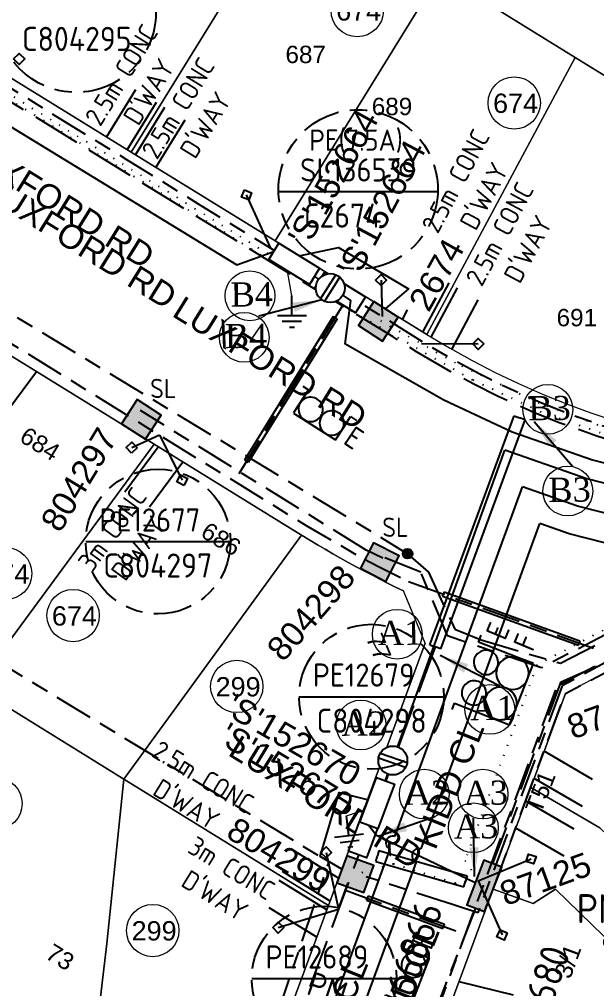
# Model space of a CAD drawing. Header units: metres. Extents: x 298351 to 299301, y 6265099 to 6266102.
# Drawn here: x 298813.9 to 298873.7, y 6265530.5 to 6265630.9 of the extents above; entities that cross this region are included whole.
import ezdxf
from ezdxf.enums import TextEntityAlignment as Align

# ---------------------------------------------------------------- set-up
doc = ezdxf.new("R2010")
doc.units = ezdxf.units.M
for name, pattern in [('Cable Exist UG', [8.2, 4, -1.2, 1.8, -1.2]), ('Cable Remove', [2, 0, -2]), ('IE Trench LV', [6.5, 5, -1.5]), ('IECLCHAINA', [8.2, 4, -1.2, 1.8, -1.2])]:
    doc.linetypes.add(name, pattern=pattern)
doc.layers.get('0').update_dxf_attribs({"color": 6})
doc.layers.add('Cadastre Land Parcels_SP_EXT', color=9, linetype='Continuous', lineweight=5)
doc.layers.add('Cadastre Roads_SP_EXT', color=9, linetype='Continuous', lineweight=5)
for name, color, linetype in [('Duct_SP_NEW', 2, 'Continuous'), ('Equip_HV_EXT', 7, 'Continuous'), ('Equip_LV_NEW', 2, 'Continuous'), ('Mains_HV_EXT', 7, 'Continuous'), ('Mains_LV_EXT', 7, 'Continuous'), ('Mains_LV_New_T8', 2, 'Continuous'), ('Mains_LV_NEW_T84', 2, 'Continuous'), ('Mains_SL_EXT', 7, 'Continuous'), ('Notes_HV_MISC', 7, 'Continuous'), ('Notes_LV_MISC', 7, 'Continuous'), ('NOTES_SL_EXT', 7, 'Continuous'), ('Notes_SL_MISC', 7, 'Continuous'), ('Notes_SP_EXT', 7, 'Continuous'), ('Notes_SP_MISC', 7, 'Continuous'), ('Services_SP_EXT', 7, 'Continuous'), ('Sub_HV_EXT', 7, 'Continuous'), ('Sub_LV_NEW', 2, 'Continuous'), ('SupportsUG_SP_LV_EXT', 7, 'Continuous'), ('SupportsUG_SP_LV_SL_EXT', 7, 'Continuous'), ('Trench_SP_NEW', 2, 'Continuous'), ('UG_Details_SP_MISC', 7, 'Continuous')]:
    doc.layers.add(name, color=color, linetype=linetype)
doc.layers.add('Features_HIDE', color=1, linetype='Continuous', plot=False)
doc.layers.get('0').freeze()
doc.layers.get('Features_HIDE').off()
doc.styles.add('COLUMN_LABEL', font='arial.ttf')
doc.styles.add('iecARIAL', font='arial.ttf', dxfattribs={"height": 2})
doc.styles.add('iecISOCP', font='isocp.shx')
doc.styles.add('iecNAME', font='times.ttf')
doc.styles.add('iecRoadName', font='arial.ttf', dxfattribs={"height": 3.5})
doc.styles.add('IESYMBOL1', font='isocp.shx')
doc.styles.add('POLE_LABEL', font='arial.ttf')
doc.styles.get("Standard").update_dxf_attribs({"font": 'arial.ttf'})
doc.linetypes.add('IECLCABS1', pattern='A,7,-0.5,["/",Standard,S=1.5,R=0,X=0.2,Y=-0.7],-1.8', length=9.3)
doc.linetypes.add('IECLCABX1', pattern='A,7,-0.25,["x",Standard,S=2,R=0,X=0.2,Y=-0.8],-2.1', length=9.35)
doc.dimstyles.new('UGT1', dxfattribs={"dimtxt": 2.5, "dimasz": 2, "dimexe": 1.25, "dimexo": 0.625, "dimgap": 1, "dimtad": 1, "dimjust": 1, "dimlfac": 1000, "dimtxsty": 'iecISOCP', "dimblk1": 'M05', "dimblk2": 'NONE', "dimsah": 1, "dimcen": 0, "dimse1": 1, "dimse2": 1, "dimadec": 0, "dimazin": 0, "dimtfac": 1, "dimtmove": 0, "dimatfit": 3, "dimfxl": 1, "dimarcsym": 0})

# ---------------------------------------------------------------- blocks, each defined once
blk = doc.blocks.new('COLUMN_EXT')
blk.add_hatch(color=256).paths.add_polyline_path([(-1.49, 1.48), (-1.49, -1.49), (1.48, -1.49), (1.48, 1.48)])
blk.add_lwpolyline([(-1.49, -1.49), (1.48, -1.49), (1.48, 1.48), (-1.49, 1.48)], close=True)
for tag, height, style, flags, p in [('ASSET_NUM', 2.5, 'COLUMN_LABEL', 8, (2, 2)), ('STRUCTURE_PLANT_NUMBER', 0.2, 'POLE_LABEL', 9, (1.81, 0.03)), ('STREET_CODE', 0.2, 'COLUMN_LABEL', 9, (1.81, -0.2))]:
    blk.add_attdef(tag, text='', height=height, dxfattribs=dict(style=style, flags=flags)).set_placement(p, align=Align.MIDDLE_LEFT)
at = {"flags": 9}
for tag, p in [('COLUMN_TYPE', (1.81, -0.4)), ('OWNED_BY', (1.81, -0.6)), ('STATE', (1.81, -0.8)), ('USAGE', (1.81, -1)), ('STREETNAME', (1.81, -1.6)), ('SUBURB', (1.81, -1.8)), ('LEGEND', (1.81, -1.2)), ('LOCATION', (1.81, -1.4)), ('NOTES', (1.81, -2))]:
    blk.add_attdef(tag, text='', height=0.2, dxfattribs=at).set_placement(p, align=Align.MIDDLE_LEFT)
at = {"flags": 1}
blk.add_attdef('Z', (1.81, -2.35), '', height=0.2, dxfattribs=at)
blk = doc.blocks.new('PILLAR_EXT')
blk.add_hatch(color=256).paths.add_polyline_path([(-2.475, 0.99), (-2.475, -0.99), (2.475, -0.99), (2.475, 0.99)])
blk.add_lwpolyline([(-2.475, -0.99), (2.475, -0.99), (2.475, 0.99), (-2.475, 0.99)], close=True)
at = {"style": 'iecARIAL', "flags": 8}
blk.add_attdef('ASSET_NUM', (1.5, 3.5), '', height=2.5, dxfattribs=at)
for tag, p, flags in [('OWNED_BY', (0, -0.2), 9), ('STATE', (0, -0.4), 9), ('SUPPORT_TYPE', (0, -0.6), 9), ('USAGE', (0, -0.8), 9), ('LEGEND', (0, -1), 9), ('LOCATION', (0, -1.2), 9), ('STREETNAME', (0, -1.8), 9), ('SUBURB', (0, -2), 1), ('NOTES', (0, -1.4), 9), ('PARENT', (0, -1.6), 9)]:
    blk.add_attdef(tag, p, '', height=0.2, dxfattribs=dict(flags=flags))
blk = doc.blocks.new('CCP_EXT')
at = {"flags": 9}
for tag, p in [('STATE', (0, -1.8)), ('USAGE', (0, -1.2)), ('LEGEND', (0, -1.4)), ('LIFE_SUPPORT', (0, -1.6)), ('NOTES', (0, -2))]:
    blk.add_attdef(tag, text='', height=0.2, dxfattribs=at).set_placement(p, align=Align.MIDDLE_LEFT)
blk.add_wipeout([(0, 0.57), (0.57, 0), (0, -0.57), (-0.57, 0)])
blk.add_lwpolyline([(-0.57, 0), (0, 0.57), (0.57, 0), (0, -0.57), (-0.57, 0)])
at = {"flags": 1}
blk.add_attdef('Z', (0, 0), '', height=0.2, dxfattribs=at)
at = {"flags": 9}
for tag, p in [('CCP_TYPE', (0, 0)), ('CONSTRUCTED_VOLTAGE', (0, -0.2)), ('OPERATING_VOLTAGE', (0, -0.6)), ('ORIENTATION', (0, -0.8)), ('OWNED_BY', (0, -1)), ('NO_PHASES', (0, -0.4))]:
    blk.add_attdef(tag, text='', height=0.2, dxfattribs=at).set_placement(p, align=Align.MIDDLE_LEFT)
blk = doc.blocks.new('CONNECTOR_NODE_EXT')
h = blk.add_hatch(color=256)
edge = h.paths.add_edge_path()
edge.add_arc((0, 0), 0.5, 0, 360)
blk.add_circle((0, 0), 0.5)
at = {"flags": 1}
blk.add_attdef('Z', (0, 0), '', height=0.2, dxfattribs=at)
at = {"flags": 9}
for tag, p in [('CONNECTOR_TYPE', (0, 0)), ('CONSTRUCTED_VOLTAGE', (0, -0.2)), ('OPERATING_VOLTAGE', (0, -0.6)), ('ORIENTATION', (0, -0.8)), ('SUBTYPE', (0, -1)), ('NO_PHASES', (0, -0.4)), ('USAGE', (0, -1.2)), ('NOTES', (0, -1.4))]:
    blk.add_attdef(tag, text='', height=0.2, dxfattribs=at).set_placement(p, align=Align.MIDDLE_LEFT)
blk = doc.blocks.new('d2212')
at = {"layer": 'Notes_SP_EXT', "color": 1}
for p, q in [((298848.042, 6265874.283), (298848.502, 6265874.285)), ((298848.507, 6265874.285), (298848.511, 6265872.388)), ((298851.946, 6265873.521), (298851.942, 6265874.293)), ((298851.943, 6265874.293), (298852.443, 6265874.295)), ((298851.951, 6265872.396), (298851.946, 6265873.521)), ((298848.511, 6265872.384), (298851.951, 6265872.392))]:
    blk.add_line(p, q, dxfattribs=at)
for points in [[(298848.522, 6265873.233, 1), (298850.21, 6265873.23, 1)], [(298850.257, 6265873.233, 1), (298851.944, 6265873.23, 1)]]:
    blk.add_lwpolyline(points, format="xyb", close=True, dxfattribs=at)
at = {"layer": 'Notes_SP_MISC', "linetype": 'Continuous', "insert": (298852.94, 6265873.193), "char_height": 1.5, "width": 1.93709, "attachment_point": 5, "rotation": 358.65917, "style": 'iecISOCP'}
blk.add_mtext('E', dxfattribs=at)
blk = doc.blocks.new('d221')
at = {"layer": 'Notes_SP_EXT', "color": 1}
for p, q in [((298834.428, 6265877.275), (298834.888, 6265877.275)), ((298834.889, 6265877.275), (298834.879, 6265873.193)), ((298839.421, 6265874.31), (298839.426, 6265877.263)), ((298839.428, 6265877.263), (298839.928, 6265877.262)), ((298839.419, 6265873.185), (298839.421, 6265874.31)), ((298834.879, 6265873.193), (298839.419, 6265873.185))]:
    blk.add_line(p, q, dxfattribs=at)
for points in [[(298835.193, 6265876.285, 1), (298836.881, 6265876.282, 1)], [(298837.458, 6265876.28, 1), (298839.146, 6265876.277, 1)], [(298834.901, 6265874.317, 1), (298837.151, 6265874.313, 1)], [(298837.151, 6265874.313, 1), (298839.401, 6265874.309, 1)]]:
    blk.add_lwpolyline(points, format="xyb", close=True, dxfattribs=at)
at = {"layer": 'Notes_SP_MISC', "linetype": 'Continuous', "char_height": 1.5, "width": 1.93709, "attachment_point": 5, "rotation": 358.65917, "style": 'iecISOCP'}
for s, insert in [('E', (298840.623, 6265876.311)), ('F', (298840.59, 6265874.254))]:
    blk.add_mtext(s, dxfattribs=dict(at, insert=insert))
blk = doc.blocks.new('PILLAR_NEW')
for tag, height, flags, p in [('ASSET_NUM', 2.5, 8, (2, 4)), ('STREET_CODE', 0.2, 9, (1.5, 2)), ('OWNED_BY', 0.2, 9, (1.5, 1.8))]:
    blk.add_attdef(tag, text='', height=height, dxfattribs=dict(flags=flags)).set_placement(p, align=Align.MIDDLE_LEFT)
blk.add_wipeout([(-2.47, 0.99), (2.47, 0.99), (2.47, -0.99), (-2.47, -0.99)])
at = {"lineweight": -3}
blk.add_lwpolyline([(-2.47, 0.99), (2.47, 0.99), (2.47, -0.99), (-2.47, -0.99)], close=True, dxfattribs=at)
for tag, flags, p in [('OPERATED_BY', 9, (1.5, 1.6)), ('STATE', 9, (1.5, 1.2)), ('SUPPORT_TYPE', 9, (1.5, 1)), ('MAINTAINED_BY', 9, (1.5, 1.4)), ('SUBURB', 9, (1.5, 0.2)), ('STREETNAME', 9, (1.5, 0)), ('USAGE', 9, (1.5, 0.8)), ('LEGEND', 9, (1.5, 0.6)), ('PARENT', 9, (1.5, 0.4)), ('Z', 1, (1.5, -0.6)), ('LOCATION', 9, (1.5, -0.2)), ('NOTES', 9, (1.5, -0.4))]:
    blk.add_attdef(tag, text='', height=0.2, dxfattribs=dict(flags=flags)).set_placement(p, align=Align.MIDDLE_LEFT)
blk = doc.blocks.new('_None')
blk = doc.blocks.new('M05')
blk.add_hatch(color=256).paths.add_polyline_path([(-2, 0), (-0.701, -0.75), (-0.701, 0.75)])
at = {"color": 1}
blk.add_lwpolyline([(-0.701, 0.75), (-0.701, -0.75), (-2, 0)], close=True, dxfattribs=at)
blk = doc.blocks.new('S3104')
at = {"layer": 'Sub_HV_EXT', "color": 7, "style": 'IESYMBOL1'}
blk.add_text('PM', height=2.5, rotation=359.9826, dxfattribs=at).set_placement((298827.97, 6265945.57, 24.97), align=Align.MIDDLE_CENTER)
at = {"layer": 'Sub_HV_EXT', "linetype": 'Continuous', "char_height": 3, "width": 0.2, "attachment_point": 1, "rotation": 90.1743, "style": 'iecISOCP'}
for s, insert in [('66866', (298833.7, 6265947.47)), ('66680', (298847.65, 6265947.51))]:
    blk.add_mtext(s, dxfattribs=dict(at, insert=insert))
blk = doc.blocks.new('LV_UG_LINKS_CLOSED_NEW')
for tag, flags, p in [('TYPE', 9, (1.5, -2.6)), ('Z', 1, (1.5, -2.8)), ('MAINTAINED_BY', 9, (1.5, -2.2)), ('NUMBER_OF_PHASES', 9, (1.5, -2.4))]:
    blk.add_attdef(tag, text='', height=0.2, dxfattribs=dict(flags=flags)).set_placement(p, align=Align.MIDDLE_LEFT)
blk.add_wipeout([(-1.06, 1.06), (-1.18, 0.92), (-1.29, 0.76), (-1.37, 0.59), (-1.43, 0.42), (-1.48, 0.23), (-1.49, 0.05), (-1.49, -0.14), (-1.46, -0.33), (-1.41, -0.51), (-1.33, -0.68), (-1.24, -0.84), (-1.12, -0.99), (-0.99, -1.12), (-0.84, -1.24), (-0.68, -1.33), (-0.51, -1.41), (-0.33, -1.46), (-0.14, -1.49), (0.05, -1.49), (0.23, -1.48), (0.42, -1.43), (0.59, -1.37), (0.76, -1.29), (0.92, -1.18), (1.06, -1.06), (1.18, -0.92), (1.29, -0.76), (1.37, -0.59), (1.43, -0.42), (1.48, -0.23), (1.49, -0.05), (1.49, 0.14), (1.46, 0.33), (1.41, 0.51), (1.33, 0.68), (1.24, 0.84), (1.12, 0.99), (0.99, 1.12), (0.84, 1.24), (0.68, 1.33), (0.51, 1.41), (0.33, 1.46), (0.14, 1.49), (-0.05, 1.49), (-0.23, 1.48), (-0.42, 1.43), (-0.59, 1.37), (-0.76, 1.29), (-0.92, 1.18)])
for p, q in [((-0.25, -1.48), (-0.25, 1.48)), ((0.25, -1.48), (0.25, 1.48))]:
    blk.add_line(p, q)
blk.add_circle((0, 0), 1.5)
at = {"flags": 9}
for tag, p in [('ACTUAL_STATUS', (1.5, 0)), ('CONSTRUCTED_VOLTAGE', (1.5, -0.2)), ('OPERATING_VOLTAGE', (1.5, -0.6)), ('ORIENTATION', (1.5, -0.8)), ('STATE', (1.5, -1)), ('NO_PHASES', (1.5, -0.4)), ('SWITCH_TYPE', (1.5, -1.2)), ('OWNED_BY', (1.5, -1.8)), ('OPERATED_BY', (1.5, -2)), ('USAGE', (1.5, -1.4)), ('NOTES', (1.5, -1.6))]:
    blk.add_attdef(tag, text='', height=0.2, dxfattribs=at).set_placement(p, align=Align.MIDDLE_LEFT)
blk = doc.blocks.new('*U173')
for tag, flags, p in [('TYPE', 9, (1.5, -2.6)), ('Z', 1, (1.5, -2.8)), ('MAINTAINED_BY', 9, (1.5, -2.2)), ('NUMBER_OF_PHASES', 9, (1.5, -2.4))]:
    blk.add_attdef(tag, text='', height=0.2, dxfattribs=dict(flags=flags)).set_placement(p, align=Align.MIDDLE_LEFT)
blk.add_wipeout([(-1.05, 1.14), (-1.18, 1), (-1.28, 0.85), (-1.37, 0.68), (-1.43, 0.5), (-1.47, 0.32), (-1.49, 0.13), (-1.49, -0.05), (-1.46, -0.24), (-1.4, -0.42), (-1.33, -0.59), (-1.23, -0.75), (-1.12, -0.9), (-0.99, -1.03), (-0.84, -1.15), (-0.68, -1.24), (-0.51, -1.32), (-0.32, -1.37), (-0.14, -1.4), (0.05, -1.41), (0.23, -1.39), (0.42, -1.35), (0.59, -1.28), (0.76, -1.2), (0.92, -1.09), (1.06, -0.97), (1.18, -0.83), (1.29, -0.67), (1.37, -0.51), (1.44, -0.33), (1.48, -0.15), (1.49, 0.04), (1.49, 0.23), (1.46, 0.41), (1.41, 0.59), (1.33, 0.77), (1.24, 0.93), (1.12, 1.08), (0.99, 1.21), (0.84, 1.32), (0.68, 1.42), (0.51, 1.49), (0.33, 1.55), (0.14, 1.57), (-0.05, 1.58), (-0.23, 1.56), (-0.42, 1.52), (-0.59, 1.46), (-0.76, 1.37), (-0.91, 1.27)])
for p, q in [((-0.25, -1.39), (-0.25, 1.57)), ((0.25, -1.39), (0.25, 1.57))]:
    blk.add_line(p, q)
blk.add_circle((0, 0.09), 1.5)
at = {"flags": 9}
for tag, p in [('ACTUAL_STATUS', (1.5, 0)), ('CONSTRUCTED_VOLTAGE', (1.5, -0.2)), ('OPERATING_VOLTAGE', (1.5, -0.6)), ('ORIENTATION', (1.5, -0.8)), ('STATE', (1.5, -1)), ('NO_PHASES', (1.5, -0.4)), ('SWITCH_TYPE', (1.5, -1.2)), ('OWNED_BY', (1.5, -1.8)), ('OPERATED_BY', (1.5, -2)), ('USAGE', (1.5, -1.4)), ('NOTES', (1.5, -1.6))]:
    blk.add_attdef(tag, text='', height=0.2, dxfattribs=at).set_placement(p, align=Align.MIDDLE_LEFT)
blk = doc.blocks.new('6707')
at = {"layer": 'Sub_LV_NEW'}
for points in [[(297805.74, 6266056.93), (297813.45, 6266031.42), (297815.37, 6266032)], [(297805.87, 6266042.74, -0.101021), (297805.76, 6266043.12), (297802.85, 6266042.24, -0.101021), (297802.96, 6266041.86)]]:
    blk.add_hatch(color=256, dxfattribs=at).paths.add_polyline_path(points)
for p, q in [((297803.21, 6266053.55), (297799.72, 6266050.58)), ((297806.73, 6266053.66), (297804.82, 6266053.08)), ((297803.74, 6266051.8), (297799.19, 6266052.34)), ((297804.66, 6266048.76), (297801.17, 6266045.79)), ((297808.18, 6266048.87), (297806.27, 6266048.29)), ((297805.19, 6266047.01), (297800.64, 6266047.55)), ((297809.63, 6266044.08), (297807.71, 6266043.5)), ((297801.01, 6266041.48), (297799.1, 6266040.9)), ((297807.55, 6266039.19), (297804.06, 6266036.22)), ((297811.07, 6266039.3), (297809.16, 6266038.72)), ((297808.08, 6266037.44), (297803.53, 6266037.98)), ((297809, 6266034.4), (297805.51, 6266031.44)), ((297812.52, 6266034.51), (297810.6, 6266033.93)), ((297809.53, 6266032.65), (297804.98, 6266033.19))]:
    blk.add_line(p, q, dxfattribs=at)
for points in [[(297805.74, 6266056.93), (297813.45, 6266031.42), (297815.37, 6266032), (297807.66, 6266057.51)], [(297805.74, 6266056.93), (297815.37, 6266032), (297813.45, 6266031.42)]]:
    blk.add_lwpolyline(points, close=True, dxfattribs=at)
blk.add_lwpolyline([(297802.96, 6266041.86), (297805.87, 6266042.74, -0.101021), (297805.76, 6266043.12), (297802.85, 6266042.24, -0.101021)], format="xyb", close=True, dxfattribs=at)
blk.add_lwpolyline([(297799.84, 6266041.91), (297799.1, 6266040.9), (297800.27, 6266040.47)], dxfattribs=at)
for centre in [(297803.86, 6266052.79), (297799.08, 6266051.34), (297805.31, 6266048), (297800.52, 6266046.56), (297806.75, 6266043.22), (297801.97, 6266041.77), (297808.2, 6266038.43), (297803.41, 6266036.98), (297809.65, 6266033.64), (297804.86, 6266032.2)]:
    blk.add_circle(centre, 1, dxfattribs=at)
at = {"layer": 'Sub_LV_NEW', "color": 7, "style": 'IESYMBOL1'}
for s, rotation, p in [('R', 16.808, (297811.33, 6266055.04)), ('S', 16.808, (297812.82, 6266050.52)), ('T', 16.808, (297814.22, 6266045.5)), ('TRF', 286.808, (297797.38, 6266040.38)), ('U', 16.808, (297815.64, 6266040.86)), ('V', 16.808, (297817.32, 6266035.86))]:
    blk.add_text(s, height=2.5, rotation=rotation, dxfattribs=at).set_placement(p, align=Align.MIDDLE_CENTER)
blk = doc.blocks.new('Earth')
for p, q in [((170.11, 339.38), (170.11, 341.42)), ((168.61, 339.38), (171.61, 339.38)), ((169.11, 338.78), (171.11, 338.78)), ((169.86, 338.18), (170.36, 338.18))]:
    blk.add_line(p, q)

msp = doc.modelspace()

# ---------------------------------------------------------------- linework, layer by layer
at = {"layer": 'Cadastre Land Parcels_SP_EXT', "linetype": 'Continuous'}
for points in [[(298881.95, 6265620.52), (298884.16, 6265627.16), (298892.19, 6265651.39), (298890.88, 6265652.12), (298889.59, 6265652.88), (298879.34, 6265659.2), (298863.01, 6265632.2), (298871.53, 6265626.95), (298881.95, 6265620.52)], [(298825.52, 6265617.13), (298842.59, 6265644.79), (298829.82, 6265652.66), (298808.07, 6265627.89), (298825.52, 6265617.13)], [(298857.48, 6265635.61), (298842.59, 6265644.79), (298825.52, 6265617.13), (298840.42, 6265607.95), (298857.48, 6265635.61)], [(298863.01, 6265632.2), (298857.48, 6265635.61), (298840.42, 6265607.95), (298856.16, 6265598.24), (298871.53, 6265626.95), (298863.01, 6265632.2)], [(298881.95, 6265620.52), (298871.53, 6265626.95), (298856.16, 6265598.24), (298858.48, 6265596.86), (298860.83, 6265595.55), (298863.23, 6265594.32), (298865.66, 6265593.16), (298868.12, 6265592.08), (298870.62, 6265591.07), (298873.14, 6265590.14), (298875.7, 6265589.28), (298878.28, 6265588.51), (298880.93, 6265611.58), (298881.95, 6265620.52)], [(298827.89, 6265586.89), (298812.72, 6265596.25), (298805.75, 6265587.01), (298794.05, 6265571.14), (298809.36, 6265561.7), (298827.89, 6265586.89)], [(298843.16, 6265577.46), (298827.89, 6265586.89), (298809.36, 6265561.7), (298824.74, 6265552.17), (298843.16, 6265577.46)], [(298855.99, 6265566.27), (298853.74, 6265571.68), (298852.91, 6265572.08), (298852.08, 6265572.49), (298851.26, 6265572.91), (298850.44, 6265573.33), (298849.62, 6265573.76), (298848.81, 6265574.19), (298848, 6265574.63), (298847.2, 6265575.08), (298846.4, 6265575.53), (298845.6, 6265575.99), (298844.81, 6265576.46), (298844.02, 6265576.93), (298843.23, 6265577.41), (298843.16, 6265577.46), (298824.74, 6265552.17), (298845.96, 6265539.09), (298855.99, 6265566.27)], [(298889.84, 6265536.12), (298886.52, 6265543.58), (298887.8, 6265544.73), (298879.63, 6265552.77), (298880.57, 6265562.74), (298879.76, 6265562.91), (298878.96, 6265563.07), (298878.16, 6265563.24), (298877.36, 6265563.42), (298876.56, 6265563.61), (298875.76, 6265563.8), (298870.5, 6265561.06), (298866.91, 6265551.32), (298874.06, 6265547.14), (298880.15, 6265541.34), (298888.79, 6265533.23), (298889.84, 6265536.12)], [(298822.99, 6265535.15), (298824.74, 6265552.17), (298809.36, 6265561.7), (298806.79, 6265545.05), (298804.5, 6265529.63), (298816.77, 6265522.07), (298821.14, 6265519.37), (298822.99, 6265535.15)], [(298836.98, 6265514.75), (298845.96, 6265539.09), (298824.74, 6265552.17), (298822.99, 6265535.15), (298821.14, 6265519.37), (298827.96, 6265515.16), (298828.63, 6265514.75), (298829.3, 6265514.35), (298829.98, 6265513.96), (298830.66, 6265513.57), (298831.34, 6265513.19), (298832.03, 6265512.81), (298836.98, 6265514.75)], [(298880.15, 6265541.34), (298874.06, 6265547.14), (298866.91, 6265551.32), (298863.01, 6265540.77), (298867.16, 6265539.28), (298869.46, 6265540.78), (298885.76, 6265524.93), (298888.79, 6265533.23), (298880.15, 6265541.34)], [(298863.01, 6265540.77), (298858.08, 6265527.41), (298863.03, 6265526.21), (298869.12, 6265525.2), (298871.88, 6265528.08), (298876.69, 6265523.6), (298882.97, 6265517.29), (298885.76, 6265524.93), (298869.46, 6265540.78), (298867.16, 6265539.28), (298863.01, 6265540.77)]]:
    msp.add_lwpolyline(points, close=True, dxfattribs=at)
at = {"layer": 'Cadastre Land Parcels_SP_EXT'}
for centre in [(298848.94, 6265631.81), (298865.2, 6265622.24), (298812.51, 6265573.48), (298819.5, 6265569.13), (298811.51, 6265549.64), (298827.75, 6265536.49)]:
    msp.add_circle(centre, 2.71, dxfattribs=at)
at = {"layer": 'Duct_SP_NEW'}
for p, q in [((298856.46, 6265566.1), (298865.19, 6265589.82)), ((298865.19, 6265589.82), (298865.75, 6265589.61)), ((298857.59, 6265565.68), (298866.32, 6265589.41)), ((298866.32, 6265589.41), (298865.75, 6265589.61)), ((298856.46, 6265566.1), (298857.02, 6265565.89)), ((298857.59, 6265565.68), (298857.02, 6265565.89)), ((298851.19, 6265544.78), (298851.02, 6265544.2)), ((298851.19, 6265544.78), (298860.31, 6265542.17)), ((298850.86, 6265543.63), (298851.02, 6265544.2)), ((298850.86, 6265543.63), (298859.98, 6265541.01)), ((298859.98, 6265541.01), (298860.14, 6265541.59)), ((298860.31, 6265542.17), (298860.14, 6265541.59))]:
    msp.add_line(p, q, dxfattribs=at)
at = {"layer": 'Mains_HV_EXT', "linetype": 'Cable Exist UG'}
msp.add_lwpolyline([(298854.15, 6265575.54), (298856.31, 6265573.64), (298859.05, 6265567.72), (298861.76, 6265566.6), (298869.99, 6265564.19), (298875.49, 6265567.02), (298877.7, 6265566.55), (298881.22, 6265565.78)], dxfattribs=at)
at = {"layer": 'Mains_LV_EXT', "linetype": 'Cable Remove', "ltscale": 0.5}
msp.add_lwpolyline([(298861.35, 6265541.75), (298859.09, 6265541.38), (298852.68, 6265543.38), (298849.26, 6265542.43)], dxfattribs=at)
at = {"layer": 'Mains_LV_EXT', "linetype": 'Cable Exist UG'}
msp.add_lwpolyline([(298861.2, 6265538.82), (298849.82, 6265509.88), (298853.32, 6265503.73), (298859.25, 6265502.6)], dxfattribs=at)
at = {"layer": 'Mains_LV_NEW_T84', "color": 2, "linetype": 'IECLCABX1', "flags": 128}
for points in [[(298900.15, 6265552.3), (298901.19, 6265577.7), (298894.83, 6265578.99), (298881.44, 6265581.1), (298872.62, 6265583.34), (298864.24, 6265586.27)], [(298897.15, 6265552.36), (298897.86, 6265575.32), (298894.3, 6265576.04), (298880.84, 6265578.15), (298871.76, 6265580.47), (298866.06, 6265582.46)], [(298894.26, 6265552.93), (298894.52, 6265572.94), (298893.77, 6265573.09), (298880.24, 6265575.21), (298870.89, 6265577.59), (298867.87, 6265578.65)], [(298852.28, 6265545.73), (298861.17, 6265541.48)]]:
    msp.add_lwpolyline(points, dxfattribs=at)
at = {"layer": 'Mains_LV_NEW_T84', "color": 2, "linetype": 'IECLCABX1'}
msp.add_arc((298855.31, 6265544.28), 0.7, 69.9218, 249.9218, dxfattribs=at)
at = {"layer": 'Notes_LV_MISC', "lineweight": 0}
for centre in [(298868.68, 6265590.49), (298853.08, 6265567.19), (298860.96, 6265547.14)]:
    msp.add_circle(centre, 2.58, dxfattribs=at)
at = {"layer": 'Notes_SL_MISC', "color": 7, "linetype": 'Continuous'}
for p, q in [((298820.8, 6265576.79), (298835.8, 6265576.79)), ((298838, 6265531.51), (298853, 6265531.51))]:
    msp.add_line(p, q, dxfattribs=at)
at = {"layer": 'Notes_SL_MISC', "linetype": 'Cable Exist UG'}
msp.add_lwpolyline([(298888.01, 6265563.75), (298888.23, 6265565.2), (298881.18, 6265566.2), (298875.42, 6265567.53), (298868.04, 6265563.72), (298858.3, 6265567.01), (298855.52, 6265573.63), (298851.42, 6265575.28)], dxfattribs=at)
at = {"layer": 'Notes_SP_EXT', "color": 7}
for p, q in [((298822.97, 6265618.7), (298826.01, 6265623.64)), ((298825.1, 6265617.39), (298828.14, 6265622.33)), ((298825.95, 6265616.87), (298828.99, 6265621.8)), ((298828.08, 6265615.56), (298831.12, 6265620.49)), ((298855.73, 6265598.5), (298858.47, 6265603.62)), ((298856.59, 6265597.98), (298859.33, 6265603.1)), ((298853.61, 6265599.82), (298854.15, 6265600.82)), ((298812.26, 6265589.74), (298815.7, 6265594.41)), ((298873.31, 6265552.15), (298868.29, 6265555.07)), ((298872.27, 6265549.34), (298867.26, 6265552.26)), ((298871.4, 6265546.99), (298866.39, 6265549.91)), ((298846.13, 6265539.55), (298841.2, 6265542.6)), ((298845.79, 6265538.62), (298840.85, 6265541.66)), ((298865.12, 6265529.8), (298859.48, 6265531.16))]:
    msp.add_line(p, q, dxfattribs=at)
at = {"layer": 'Notes_SP_EXT', "lineweight": 0}
for centre in [(298837.23, 6265597.95), (298870.76, 6265582.03), (298862.68, 6265559.4), (298855.88, 6265550.63), (298861.96, 6265550.63)]:
    msp.add_circle(centre, 2.58, dxfattribs=at)
at = {"layer": 'UG_Details_SP_MISC'}
for p, q in [((298846.44, 6265600.12), (298837.24, 6265585.22)), ((298846.85, 6265599.87), (298837.65, 6265584.97)), ((298846.44, 6265600.12), (298846.64, 6265600)), ((298846.85, 6265599.87), (298846.64, 6265600)), ((298837.24, 6265585.22), (298837.45, 6265585.1)), ((298837.65, 6265584.97), (298837.45, 6265585.1)), ((298857.78, 6265571.12), (298857.86, 6265571.35)), ((298857.78, 6265571.12), (298871.85, 6265566.07)), ((298857.94, 6265571.57), (298857.86, 6265571.35)), ((298857.94, 6265571.57), (298872.01, 6265566.52)), ((298871.85, 6265566.07), (298871.93, 6265566.3)), ((298872.01, 6265566.52), (298871.93, 6265566.3)), ((298849.89, 6265539.63), (298849.98, 6265539.85)), ((298849.89, 6265539.63), (298857.8, 6265536.71)), ((298850.06, 6265540.08), (298849.98, 6265539.85)), ((298850.06, 6265540.08), (298857.97, 6265537.16)), ((298857.8, 6265536.71), (298857.89, 6265536.93)), ((298857.97, 6265537.16), (298857.89, 6265536.93))]:
    msp.add_line(p, q, dxfattribs=at)
at = {"layer": 'UG_Details_SP_MISC', "color": 7, "linetype": 'Cable Exist UG', "flags": 128}
for points in [[(298847.37, 6265601.18), (298836.19, 6265583.05)], [(298854.23, 6265572.67), (298875.6, 6265564.96)], [(298870, 6265562.03), (298875.6, 6265564.96), (298880.79, 6265563.82), (298885.67, 6265562.98), (298895.33, 6265561.7), (298904.84, 6265560.47)], [(298846.99, 6265538.71), (298847.96, 6265541.37)], [(298847.71, 6265540.67), (298860.11, 6265536.09)]]:
    msp.add_lwpolyline(points, dxfattribs=at)

# ---------------------------------------------------------------- block references
at = {"layer": 'Equip_HV_EXT'}
msp.add_blockref('CONNECTOR_NODE_EXT', (298854.15, 6265575.54), dxfattribs=at)
at = {"layer": 'Features_HIDE', "color": 7, "linetype": 'Cable Exist UG', "xscale": 1.5, "yscale": 1.5, "zscale": 1.5}
for name, p, rotation in [('d2212', (-5162201.06, -1397017.54), 327.2536414003613), ('d221', (8892423.56, 2432895.27), 68.69399582546576), ('d2212', (8911165.68, 2475192.62), 68.97601395045209)]:
    msp.add_blockref(name, p, dxfattribs=dict(at, rotation=rotation))
at = {"layer": 'Sub_LV_NEW', "rotation": 151.9955003117936}
msp.add_blockref('6707', (3503985.21, 11658068.34), dxfattribs=at)
at = {"layer": 'SupportsUG_SP_LV_EXT'}
ref = msp.add_blockref('PILLAR_EXT', (298880.76, 6265563.72), dxfattribs=dict(at, rotation=348.91874177096))
ref.add_attrib('ASSET_NUM', '87125A', dxfattribs={"layer": '0', "height": 2.5, "rotation": 20, "style": 'iecARIAL'}).set_placement((298882.84, 6265559.69), align=Align.BOTTOM_RIGHT)
ref = msp.add_blockref('PILLAR_EXT', (298862.09, 6265541.12), dxfattribs=dict(at, rotation=68.84769985731174))
ref.add_attrib('ASSET_NUM', '87125', dxfattribs={"layer": '0', "height": 2.5, "rotation": 20, "style": 'iecARIAL'}).set_placement((298863.44, 6265541.36), align=Align.TOP_LEFT)
at = {"layer": 'SupportsUG_SP_LV_SL_EXT'}
ref = msp.add_blockref('COLUMN_EXT', (298851.1, 6265599.61), dxfattribs=dict(at, rotation=147.1483618052618))
ref.add_attrib('ASSET_NUM', '2674', dxfattribs={"layer": '0', "height": 2.5, "rotation": 60.7626, "style": 'COLUMN_LABEL'}).set_placement((298855.25, 6265601.06), align=Align.MIDDLE_LEFT)
ref = msp.add_blockref('COLUMN_EXT', (298826.57, 6265589.45), dxfattribs=dict(at, rotation=327.1410794416843))
ref.add_attrib('ASSET_NUM', '804297', dxfattribs={"layer": '0', "height": 2.5, "rotation": 58.6713, "style": 'COLUMN_LABEL'}).set_placement((298823.13, 6265588.2), align=Align.MIDDLE_RIGHT)
ref = msp.add_blockref('COLUMN_EXT', (298851.28, 6265574.67), dxfattribs=dict(at, rotation=332.7586910573337))
ref.add_attrib('ASSET_NUM', '804298', dxfattribs={"layer": '0', "height": 2.5, "rotation": 48.8623, "style": 'COLUMN_LABEL'}).set_placement((298847.03, 6265574.63), align=Align.TOP_RIGHT)
ref = msp.add_blockref('COLUMN_EXT', (298848.74, 6265542.33), dxfattribs=dict(at, rotation=249.9866145267979))
ref.add_attrib('ASSET_NUM', '804299', dxfattribs={"layer": '0', "height": 2.5, "rotation": 329.3844, "style": 'COLUMN_LABEL'}).set_placement((298846.5, 6265542.43), align=Align.TOP_RIGHT)

# ---------------------------------------------------------------- texts
at = {"layer": 'Cadastre Land Parcels_SP_EXT'}
for s, height, p in [('674', 2, (298846.75, 6265630.78)), ('687', 1.8, (298841.5, 6265626.37)), ('674', 2, (298863.01, 6265621.21)), ('689', 1.8, (298850.44, 6265620.98)), ('691', 1.8, (298869.59, 6265599.1)), ('674', 2, (298810.31, 6265572.44)), ('674', 2, (298817.3, 6265568.09)), ('299', 2, (298825.56, 6265535.46))]:
    msp.add_text(s, height=height, dxfattribs=at).set_placement(p)
for s, rotation, p in [('684', 328.3, (298813.81, 6265587.26)), ('686', 328.3, (298832.58, 6265577.39)), ('77', 292.6, (298849.8, 6265566.81)), ('73', 328.4, (298816.49, 6265533.7)), ('3/1', 69.7, (298870.98, 6265531.36))]:
    msp.add_text(s, height=1.8, rotation=rotation, dxfattribs=at).set_placement(p)
at = {"layer": 'Cadastre Roads_SP_EXT', "color": 1}
for s, rotation, p in [('LUXFORD RD', 328.142, (298809.91, 6265612.75)), ('KIDD CL', 68.1267, (298844.99, 6265520.24))]:
    msp.add_text(s, height=2.5, rotation=rotation, dxfattribs=at).set_placement(p)
at = {"layer": 'Mains_LV_EXT'}
msp.add_text('T51', height=1.8, rotation=68.8602, dxfattribs=at).set_placement((298867.97, 6265548.52))
at = {"layer": 'Notes_LV_MISC', "color": 1}
for s, rotation, p in [('LUXFORD RD', 328.142, (298807.6, 6265616.93)), ('KIDD CL', 68.1267, (298852.39, 6265523.61))]:
    msp.add_text(s, height=2.5, rotation=rotation, dxfattribs=at).set_placement(p)
at = {"layer": 'Notes_LV_MISC', "style": 'iecNAME'}
for s, p in [('B3', (298866.67, 6265589.36)), ('A1', (298851.07, 6265566.06)), ('A3', (298858.95, 6265546.01))]:
    msp.add_text(s, height=2.5, rotation=0.5671, dxfattribs=at).set_placement(p)
at = {"layer": 'Notes_SL_MISC', "width": 13.6426, "attachment_point": 1, "style": 'iecRoadName'}
for s, insert, char_height in [('{\\Fisocp|c0;PE12677}', (298822.22, 6265580.23), 2.4), ('{\\Fisocp|c0;C804297}', (298822.62, 6265575.56), 2.5), ('{\\Fisocp|c0;PE12679}', (298844.33, 6265564.16), 2.4), ('{\\Fisocp|c0;PE12689}', (298839.43, 6265534.95), 2.4)]:
    msp.add_mtext(s, dxfattribs=dict(at, insert=insert, char_height=char_height))
at = {"layer": 'Notes_SP_EXT', "style": 'iecNAME'}
for s, p in [('B4', (298835.22, 6265596.83)), ('B3', (298868.74, 6265580.9)), ('A1', (298860.66, 6265558.28)), ('A2', (298853.86, 6265549.51)), ('A3', (298859.95, 6265549.5))]:
    msp.add_text(s, height=2.5, rotation=0.5671, dxfattribs=at).set_placement(p)
at = {"layer": 'Notes_SP_EXT', "lineweight": 0, "char_height": 2, "width": 15.0675, "attachment_point": 5, "style": 'iecISOCP'}
for s, insert, rotation in [("2.5m CONC D'WAY", (298825.92, 6265624.27), 58.3504), ("2.5m CONC D'WAY", (298831.79, 6265620.83), 58.3504), ("2.5m CONC D'WAY", (298860.6, 6265613.37), 61.807), ("2.5m CONC D'WAY", (298865.16, 6265607.88), 61.807), ("3m CONC D'WAY", (298824.91, 6265577.09), 53.8084), ("2.5m CONC D'WAY", (298832.11, 6265550.99), 328.5264)]:
    msp.add_mtext(s, dxfattribs=dict(at, insert=insert, rotation=rotation))
at = {"layer": 'Notes_SP_EXT', "lineweight": 0, "char_height": 2, "width": 9.0423, "attachment_point": 5, "style": 'iecISOCP'}
for insert in [(298828.84, 6265592.66), (298852.89, 6265578.28)]:
    msp.add_mtext('SL', dxfattribs=dict(at, insert=insert))
at = {"layer": 'Sub_HV_EXT', "color": 2, "insert": (298878.33, 6265536.26), "char_height": 3, "width": 14.1, "attachment_point": 5, "style": 'iecISOCP'}
msp.add_mtext('PM SUB\\P3104', dxfattribs=at)

# ---------------------------------------------------------------- leaders
at = {"layer": 'Notes_SP_EXT', "lineweight": 0}
for points in [[(298867.26, 6265589.23), (298871.24, 6265584.62)], [(298857.54, 6265565.02), (298863.71, 6265561.84)], [(298861.1, 6265542.1), (298860.97, 6265548.14)]]:
    msp.add_leader(points, dimstyle='UGT1', override={"dimasz": 3, "dimgap": 1, "dimtad": 0}, dxfattribs=at)

# ---------------------------------------------------------------- next in the draw order: block references
at = {"layer": 'Services_SP_EXT'}
for p in [(298813.91, 6265626.81), (298851.41, 6265603.88), (298861.47, 6265597.28), (298845.71, 6265544.58), (298840.75, 6265536.8)]:
    msp.add_blockref('CCP_EXT', p, dxfattribs=at)
for p, rotation in [((298837.47, 6265612.71), 293.9051927516449), ((298825.57, 6265586.52), 88.1523897436825), ((298830.79, 6265583.15), 107.290055632373), ((298866.95, 6265543.91), 26.84380004183979), ((298863.94, 6265536.04), 290.7792498744492)]:
    msp.add_blockref('CCP_EXT', p, dxfattribs=dict(at, rotation=rotation))

# ---------------------------------------------------------------- next in the draw order: linework, layer by layer
at = {"layer": 'Cadastre Roads_SP_EXT', "linetype": 'Continuous'}
for points in [[(298856.16, 6265598.24), (298856.16, 6265598.24), (298840.42, 6265607.95), (298825.52, 6265617.13), (298808.07, 6265627.89)], [(298812.72, 6265596.25), (298827.89, 6265586.89), (298843.16, 6265577.46), (298843.23, 6265577.41), (298844.02, 6265576.93), (298844.81, 6265576.46), (298845.6, 6265575.99), (298846.4, 6265575.53), (298847.2, 6265575.08), (298848, 6265574.63), (298848.81, 6265574.19), (298849.62, 6265573.76), (298850.44, 6265573.33), (298851.26, 6265572.91), (298852.08, 6265572.49), (298852.91, 6265572.08), (298853.74, 6265571.68)], [(298855.99, 6265566.27), (298855.99, 6265566.27), (298845.96, 6265539.09), (298836.98, 6265514.75)], [(298851.43, 6265509.37), (298858.08, 6265527.41), (298863.01, 6265540.77), (298866.91, 6265551.32), (298870.5, 6265561.06)]]:
    msp.add_lwpolyline(points, dxfattribs=at)
at = {"layer": 'Mains_HV_EXT', "linetype": 'Cable Exist UG'}
msp.add_lwpolyline([(298774.2, 6265623.96), (298854.15, 6265575.54)], dxfattribs=at)
at = {"layer": 'Mains_LV_EXT', "linetype": 'Cable Remove', "ltscale": 0.5}
for points in [[(298799.56, 6265630.85), (298846.08, 6265602.12), (298847.39, 6265601.21)], [(298904.81, 6265557.93), (298908.16, 6265581.7), (298901.94, 6265582.55), (298900.99, 6265580.78), (298898.6, 6265581.11), (298898.18, 6265583.05), (298884.84, 6265585.14), (298876.19, 6265587.34), (298867.99, 6265590.21), (298860.89, 6265593.53), (298847.39, 6265601.21)], [(298881.33, 6265566.78), (298875.36, 6265568.08), (298867.53, 6265563.99), (298860.08, 6265543.75), (298861.55, 6265541.56)]]:
    msp.add_lwpolyline(points, dxfattribs=at)
at = {"layer": 'Mains_LV_EXT', "linetype": 'Cable Exist UG'}
msp.add_lwpolyline([(298862.98, 6265543.43), (298870.07, 6265562.27), (298876.15, 6265564.93), (298881.05, 6265563.71)], dxfattribs=at)
at = {"layer": 'Mains_LV_NEW_T84', "color": 2, "linetype": 'IECLCABX1', "flags": 128}
msp.add_lwpolyline([(298855.55, 6265544.94), (298867.87, 6265578.65)], dxfattribs=at)
at = {"layer": 'Mains_SL_EXT', "linetype": 'Cable Remove', "ltscale": 0.5}
for points in [[(298799.56, 6265630.85), (298801.19, 6265630.37), (298847.99, 6265601.52), (298849.78, 6265600.41)], [(298900.09, 6265582.8), (298898.12, 6265583.65), (298893.97, 6265584.31), (298887.49, 6265585.25), (298877.99, 6265587.34), (298867.8, 6265591.12), (298859.13, 6265595.29), (298851.32, 6265599.67), (298851.32, 6265599.67)]]:
    msp.add_lwpolyline(points, dxfattribs=at)
at = {"layer": 'Notes_HV_MISC', "linetype": 'Cable Exist UG'}
msp.add_line((298835.32, 6265512.09), (298846.02, 6265543.6), dxfattribs=at)
msp.add_lwpolyline([(298768.73, 6265590.42), (298846.02, 6265543.6)], dxfattribs=at)
at = {"layer": 'Notes_SL_MISC', "linetype": 'Cable Exist UG'}
for points in [[(298851.59, 6265575.09), (298849.87, 6265575.9), (298826.48, 6265590.37)], [(298888.01, 6265563.75), (298886.1, 6265563.02), (298876, 6265564.98), (298870.18, 6265561.85), (298861.44, 6265538.34), (298858.9, 6265539.14), (298849.87, 6265542.07)]]:
    msp.add_lwpolyline(points, dxfattribs=at)
at = {"layer": 'Notes_SL_MISC', "color": 7, "linetype": 'IECLCHAINA'}
for centre, radius in [((298819.82, 6265631.59), 8.25), ((298828.3, 6265576.79), 7.5), ((298845.5, 6265531.51), 7.5)]:
    msp.add_circle(centre, radius, dxfattribs=at)
at = {"layer": 'Notes_SP_EXT', "color": 7}
for p, q in [((298858.74, 6265596.71), (298861.48, 6265601.83)), ((298824.87, 6265581.95), (298828.31, 6265586.62)), ((298827.43, 6265580.38), (298830.86, 6265585.05)), ((298870.36, 6265544.18), (298865.35, 6265547.1)), ((298847, 6265541.9), (298842.06, 6265544.94)), ((298844.75, 6265535.8), (298839.81, 6265538.85))]:
    msp.add_line(p, q, dxfattribs=at)
at = {"layer": 'Services_SP_EXT'}
for points in [[(298839.95, 6265607.28), (298837.47, 6265612.71)], [(298851.41, 6265603.88), (298851.52, 6265600.1)], [(298855.59, 6265597.3), (298861.47, 6265597.28)], [(298828.46, 6265587.82), (298825.57, 6265586.52)], [(298828.46, 6265587.82), (298830.79, 6265583.15)], [(298845.71, 6265544.58), (298846.99, 6265538.71)], [(298861.48, 6265541.65), (298866.95, 6265543.91)], [(298861.48, 6265541.65), (298863.94, 6265536.04)], [(298840.75, 6265536.8), (298846.99, 6265538.71)]]:
    msp.add_lwpolyline(points, dxfattribs=at)
at = {"layer": 'Trench_SP_NEW', "color": 4, "linetype": 'IE Trench LV', "flags": 128}
for points in [[(298902.19, 6265582.34), (298898.49, 6265582.9), (298896.29, 6265583.1), (298890.73, 6265583.82), (298888.12, 6265584.2), (298885.49, 6265584.65), (298882.87, 6265585.19), (298880.28, 6265585.8), (298877.7, 6265586.49), (298876.37, 6265586.89), (298873.75, 6265587.72), (298869.87, 6265589.11), (298867.29, 6265590.15), (298863.54, 6265591.84), (298861.07, 6265593.07), (298858.63, 6265594.37), (298855.07, 6265596.45), (298852.66, 6265598), (298840.88, 6265605.19), (298839.32, 6265606.16), (298831.87, 6265610.75), (298824.42, 6265615.34), (298815.69, 6265620.72), (298806.98, 6265626.1), (298799.49, 6265630.61), (298789.83, 6265636.68), (298788.13, 6265643.8), (298789.16, 6265645.69), (298789.8, 6265647.18), (298790.18, 6265648.52), (298790.49, 6265650.44), (298790.55, 6265651.82), (298790.38, 6265653.71), (298789.84, 6265655.85), (298789.01, 6265657.79), (298788.41, 6265658.81), (298787.74, 6265659.76), (298787.19, 6265660.43), (298784.97, 6265662.41), (298784.19, 6265662.92), (298757.67, 6265679.27), (298729.81, 6265696.36), (298728.57, 6265696.88), (298728.14, 6265697.05), (298725.74, 6265697.54), (298724.9, 6265697.62), (298722.61, 6265697.54), (298720.57, 6265697.14), (298719.64, 6265696.85)], [(298857.02, 6265565.89), (298846.99, 6265538.7), (298837.84, 6265513.9), (298832.25, 6265511.27)]]:
    msp.add_lwpolyline(points, dxfattribs=at)
at = {"layer": 'UG_Details_SP_MISC', "color": 7, "linetype": 'Cable Exist UG', "flags": 128}
for points in [[(298902.37, 6265583.53), (298898.63, 6265584.09), (298896.42, 6265584.29), (298890.89, 6265585.01), (298888.3, 6265585.38), (298885.72, 6265585.83), (298883.13, 6265586.36), (298880.57, 6265586.97), (298878.03, 6265587.65), (298876.72, 6265588.04), (298874.13, 6265588.86), (298870.3, 6265590.23), (298867.77, 6265591.25), (298864.06, 6265592.93), (298861.62, 6265594.14), (298859.22, 6265595.42), (298855.69, 6265597.47), (298853.29, 6265599.02), (298841.51, 6265606.22), (298839.95, 6265607.18), (298832.5, 6265611.77), (298825.05, 6265616.36), (298816.32, 6265621.74), (298807.6, 6265627.12), (298800.11, 6265631.64), (298790.88, 6265637.44), (298789.41, 6265643.63), (298790.24, 6265645.16), (298790.93, 6265646.78), (298791.36, 6265648.26), (298791.69, 6265650.32), (298791.75, 6265651.85), (298791.57, 6265653.91), (298790.98, 6265656.24), (298790.08, 6265658.33), (298789.42, 6265659.46), (298788.7, 6265660.5), (298788.05, 6265661.27), (298785.7, 6265663.37), (298784.83, 6265663.93), (298758.3, 6265680.29), (298730.36, 6265697.43), (298729.02, 6265697.99), (298728.48, 6265698.2), (298725.92, 6265698.73), (298724.93, 6265698.82), (298722.47, 6265698.73), (298720.28, 6265698.31), (298719.28, 6265697.99)], [(298689.2, 6265673.71), (298701.18, 6265666.32), (298721.25, 6265653.95), (298736.49, 6265644.55), (298751.9, 6265635.05), (298767.26, 6265625.58), (298782.54, 6265616.16), (298797.78, 6265606.76), (298813.3, 6265597.18), (298828.46, 6265587.82), (298843.81, 6265578.35), (298848.95, 6265575.37), (298850.14, 6265574.73), (298851.35, 6265574.1), (298854.23, 6265572.67)], [(298863.01, 6265540.77), (298870.5, 6265561.06), (298875.76, 6265563.8), (298880.58, 6265562.74), (298902.03, 6265559.73)], [(298869.47, 6265561.44), (298865.88, 6265551.7), (298861.98, 6265541.15), (298857.05, 6265527.79), (298850.22, 6265509.29), (298853.21, 6265503.7), (298859.13, 6265502.63)]]:
    msp.add_lwpolyline(points, dxfattribs=at)

# ---------------------------------------------------------------- next in the draw order: block references
at = {"layer": 'Sub_HV_EXT', "color": 7, "linetype": 'Cable Exist UG', "rotation": 341.2559639662835}
msp.add_blockref('S3104', (-1997637.92, 427933.84, -24.97), dxfattribs=at)

# ---------------------------------------------------------------- next in the draw order: texts
at = {"layer": 'Notes_SL_MISC', "insert": (298814.2, 6265630.13), "char_height": 2.5, "width": 13.6426, "attachment_point": 1, "style": 'iecRoadName'}
msp.add_mtext('{\\Fisocp|c0;C804295}', dxfattribs=at)
at = {"layer": 'Notes_SP_EXT', "lineweight": 0, "insert": (298835.05, 6265541.53), "char_height": 2, "width": 15.0675, "attachment_point": 5, "rotation": 328.5264, "style": 'iecISOCP'}
msp.add_mtext("3m CONC D'WAY", dxfattribs=at)

# ---------------------------------------------------------------- next in the draw order: block references
at = {"layer": 'Trench_SP_NEW'}
ref = msp.add_blockref('PILLAR_NEW', (298847.17, 6265602.62), dxfattribs=dict(at, rotation=328.3971944664831))
ref.add_attrib('ASSET_NUM', "'S'152664", dxfattribs={"height": 2.5, "rotation": 62}).set_placement((298847.86, 6265604.55), align=Align.MIDDLE_LEFT)
at = {"layer": 'Trench_SP_NEW', "rotation": 69.59144182963881}
msp.add_blockref('PILLAR_NEW', (298849.82, 6265546.67), dxfattribs=at)

# ---------------------------------------------------------------- next in the draw order: block references
at = {"layer": 'Equip_LV_NEW'}
ref = msp.add_blockref('PILLAR_NEW', (298842.41, 6265605.57), dxfattribs=dict(at, rotation=328.3971944664831))
ref.add_attrib('ASSET_NUM', "'S'152664", dxfattribs={"height": 2.5, "rotation": 61}).set_placement((298842.73, 6265607.81), align=Align.MIDDLE_LEFT)

# ---------------------------------------------------------------- next in the draw order: texts
at = {"layer": 'Notes_HV_MISC', "color": 1}
msp.add_text('LUXFORD RD', height=2.5, rotation=328.142, dxfattribs=at).set_placement((298835.42, 6265554.72))

# ---------------------------------------------------------------- next in the draw order: leaders
at = {"layer": 'Notes_SP_EXT', "lineweight": 0}
for points in [[(298845.26, 6265601.83), (298838.73, 6265600.15)], [(298851.11, 6265546.27), (298856.96, 6265548.29)]]:
    msp.add_leader(points, dimstyle='UGT1', override={"dimasz": 3, "dimgap": 1, "dimtad": 0}, dxfattribs=at)

# ---------------------------------------------------------------- next in the draw order: linework, layer by layer
at = {"layer": 'Mains_LV_New_T8', "linetype": 'IECLCABS1', "ltscale": 0.7}
msp.add_lwpolyline([(298842.93, 6265606.41), (298847.01, 6265607.25), (298854.23, 6265602.99), (298851.84, 6265600.9)], dxfattribs=at)
at = {"layer": 'Mains_LV_NEW_T84', "color": 2, "linetype": 'IECLCABX1', "flags": 128}
for points in [[(298798.88, 6265632.38), (298799.48, 6265628.04), (298836.47, 6265605.48), (298840.29, 6265606.84)], [(298844.52, 6265604.27), (298848.23, 6265601.77), (298847.64, 6265597.28)]]:
    msp.add_lwpolyline(points, dxfattribs=at)
at = {"layer": 'Notes_LV_MISC', "lineweight": 0}
msp.add_line((298842.16, 6265602.26), (298841.71, 6265604.82), dxfattribs=at)
msp.add_circle((298837.82, 6265602.26), 2.58, dxfattribs=at)
at = {"layer": 'Notes_SL_MISC', "color": 7, "linetype": 'Continuous'}
msp.add_line((298840.86, 6265613.06), (298857.23, 6265613.06), dxfattribs=at)

# ---------------------------------------------------------------- next in the draw order: block references
at = {"layer": 'Trench_SP_NEW'}
ref = msp.add_blockref('PILLAR_NEW', (298849.82, 6265546.67), dxfattribs=dict(at, rotation=69.59144182963881))
ref.add_attrib('ASSET_NUM', "'S'152670", dxfattribs={"height": 2.5, "rotation": 329}).set_placement((298835.04, 6265557.09), align=Align.MIDDLE_LEFT)

# ---------------------------------------------------------------- next in the draw order: texts
at = {"layer": 'Notes_LV_MISC', "style": 'iecNAME'}
msp.add_text('B4', height=2.5, rotation=0.5671, dxfattribs=at).set_placement((298835.81, 6265601.14))
at = {"layer": 'NOTES_SL_EXT', "insert": (298843.96, 6265619.49), "char_height": 2.2, "width": 5.0547, "attachment_point": 1, "style": 'iecRoadName'}
msp.add_mtext('{\\Fisocp|c0;PE(7.5A)}', dxfattribs=at)
at = {"layer": 'Notes_SL_MISC', "width": 13.6426, "attachment_point": 1, "style": 'iecRoadName'}
for s, insert, char_height in [('{\\Fisocp|c0;SL136539}', (298843.01, 6265616.5), 2.4), ('{\\Fisocp|c0;C2674}', (298843.41, 6265611.82), 2.5)]:
    msp.add_mtext(s, dxfattribs=dict(at, insert=insert, char_height=char_height))

# ---------------------------------------------------------------- next in the draw order: linework, layer by layer
at = {"layer": 'Mains_LV_NEW_T84', "color": 2, "linetype": 'IECLCABX1', "flags": 128}
for points in [[(298850.93, 6265546.37), (298852.28, 6265545.73)], [(298841.07, 6265514.07), (298852.34, 6265544.92)], [(298843.86, 6265512.95), (298855.07, 6265543.62)]]:
    msp.add_lwpolyline(points, dxfattribs=at)
at = {"layer": 'Mains_LV_NEW_T84', "color": 2, "linetype": 'IECLCABX1'}
msp.add_arc((298852.6, 6265545.57), 0.7, 69.9313, 249.9313, dxfattribs=at)

# ---------------------------------------------------------------- next in the draw order: block references
at = {"layer": 'Equip_LV_NEW'}
ref = msp.add_blockref('PILLAR_NEW', (298851.01, 6265549.7), dxfattribs=dict(at, rotation=69.59144182963881))
ref.add_attrib('ASSET_NUM', "'S'152670", dxfattribs={"height": 2.5, "rotation": 330}).set_placement((298835.71, 6265560.05), align=Align.MIDDLE_LEFT)
at = {"layer": 'Mains_LV_NEW_T84', "color": 2, "linetype": 'IECLCABX1', "rotation": 327.6193066781542}
msp.add_blockref('LV_UG_LINKS_CLOSED_NEW', (298846.14, 6265603.06), dxfattribs=at)

# ---------------------------------------------------------------- next in the draw order: linework, layer by layer
at = {"layer": 'Cadastre Land Parcels_SP_EXT'}
msp.add_circle((298836.46, 6265561.78), 2.71, dxfattribs=at)
at = {"layer": 'Mains_LV_New_T8', "linetype": 'IECLCABS1', "ltscale": 0.7}
msp.add_lwpolyline([(298847.34, 6265542.84), (298845.08, 6265544.17), (298847.07, 6265550.8), (298850.09, 6265550.04)], dxfattribs=at)
at = {"layer": 'Mains_LV_NEW_T84', "color": 2, "linetype": 'IECLCABX1', "flags": 128}
for points in [[(298902.16, 6265552.5), (298903.41, 6265579.29), (298903.41, 6265579.29), (298903.41, 6265579.29), (298903.41, 6265579.29), (298895.19, 6265580.96), (298881.85, 6265583.06), (298873.2, 6265585.26), (298865, 6265588.12), (298857.9, 6265591.45), (298847.64, 6265597.28)], [(298851.88, 6265552.02), (298864.24, 6265586.27)], [(298852.82, 6265546.24), (298866.06, 6265582.46)], [(298850.15, 6265547.38), (298850.93, 6265546.37)]]:
    msp.add_lwpolyline(points, dxfattribs=at)
at = {"layer": 'Notes_LV_MISC', "lineweight": 0}
msp.add_line((298847.84, 6265548.37), (298849.73, 6265549.01), dxfattribs=at)
at = {"layer": 'Notes_SL_MISC', "color": 7, "linetype": 'Continuous'}
msp.add_line((298842.9, 6265560.72), (298857.9, 6265560.72), dxfattribs=at)
at = {"layer": 'Notes_SL_MISC', "color": 7, "linetype": 'IECLCHAINA'}
msp.add_circle((298849.03, 6265613.28), 8.25, dxfattribs=at)

# ---------------------------------------------------------------- next in the draw order: block references
at = {"layer": 'Notes_LV_MISC', "lineweight": 0}
for p, rotation in [((298673.21, 6265260.27), 0.194487422500347), ((298720.46, 6265188.81), 6.977823211988066)]:
    msp.add_blockref('Earth', p, dxfattribs=dict(at, rotation=rotation))

# ---------------------------------------------------------------- next in the draw order: texts
at = {"layer": 'Cadastre Land Parcels_SP_EXT'}
msp.add_text('299', height=2, dxfattribs=at).set_placement((298834.26, 6265560.75))
at = {"layer": 'Notes_LV_MISC', "style": 'iecNAME'}
msp.add_text('A2', height=2.5, rotation=0.5671, dxfattribs=at).set_placement((298847.31, 6265556.66))
at = {"layer": 'Notes_SL_MISC', "color": 1}
msp.add_text('LUXFORD RD', height=2.5, rotation=328.142, dxfattribs=at).set_placement((298829.62, 6265600.22))
at = {"layer": 'Notes_SL_MISC', "insert": (298844.72, 6265559.48), "char_height": 2.5, "width": 13.6426, "attachment_point": 1, "style": 'iecRoadName'}
msp.add_mtext('{\\Fisocp|c0;C804298}', dxfattribs=at)

# ---------------------------------------------------------------- next in the draw order: block references
at = {"layer": 'Mains_LV_NEW_T84', "color": 2, "linetype": 'IECLCABX1', "rotation": 70.97549735328153}
msp.add_blockref('*U173', (298852.71, 6265554.08), dxfattribs=at)

# ---------------------------------------------------------------- next in the draw order: linework, layer by layer
at = {"layer": 'Notes_LV_MISC', "lineweight": 0}
msp.add_circle((298849.32, 6265557.79), 2.58, dxfattribs=at)
at = {"layer": 'Notes_SL_MISC', "color": 7, "linetype": 'IECLCHAINA'}
msp.add_circle((298850.4, 6265560.72), 7.5, dxfattribs=at)

# ---------------------------------------------------------------- next in the draw order: texts
at = {"layer": 'Notes_SL_MISC', "color": 1}
msp.add_text('KIDD CL', height=2.5, rotation=68.1267, dxfattribs=at).set_placement((298857.03, 6265544.73))

doc.saveas('drawing.dxf')
